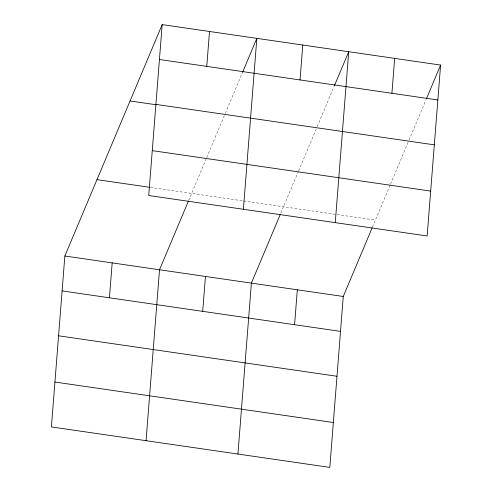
<?xml version="1.0" encoding="UTF-8"?>
<svg xmlns="http://www.w3.org/2000/svg" width="492" height="492" viewBox="0 0 492 492"><rect width="100%" height="100%" fill="white"/><g stroke="black" fill="none" stroke-linecap="round" stroke-linejoin="round"><path stroke-width="0.37" stroke-dasharray="2.46 1.84" d="M188.657 200.478L206.437 158.209M206.726 157.514L224.438 115.417M225.318 113.314L242.568 72.299M280.834 213.122L298.318 171.56M298.607 170.872L316.313 128.769M317.199 126.665L334.148 86.358M372.413 227.187L390.193 184.912M390.482 184.223L408.194 142.12M409.08 140.017L426.324 99.009M150.312 187.403L242.845 200.847M243.595 200.957L375.39 220.115"/><path stroke-width="0.74" d="M162.182 24.6L148.732 195.521L427.148 235.988L440.604 65.067L162.182 24.6L64.852 256.012L51.396 426.933L329.818 467.4L343.268 296.479L372.118 227.894M109.433 297.795L112.182 262.894M146.062 440.691L159.513 269.77L188.362 201.185M206.769 66.377L209.512 31.482M202.704 311.35L205.453 276.449M243.392 209.278L256.842 38.358L242.568 72.299M237.937 454.048L251.394 283.128L280.237 214.537M300.04 79.938L302.783 45.036M294.585 324.702L297.328 289.8M335.273 222.63L348.723 51.715L334.449 85.651M391.915 93.289L394.664 58.388M426.626 98.302L440.604 65.067M159.439 59.501L437.855 99.968M155.903 104.384L434.325 144.851M130.06 100.965L156.358 104.79M152.262 150.632L430.684 191.099M96.967 179.648L149.562 187.292M64.852 256.012L343.268 296.479M62.103 290.913L340.526 331.38M58.573 335.802L336.989 376.269M54.932 382.044L333.348 422.511"/></g></svg>
